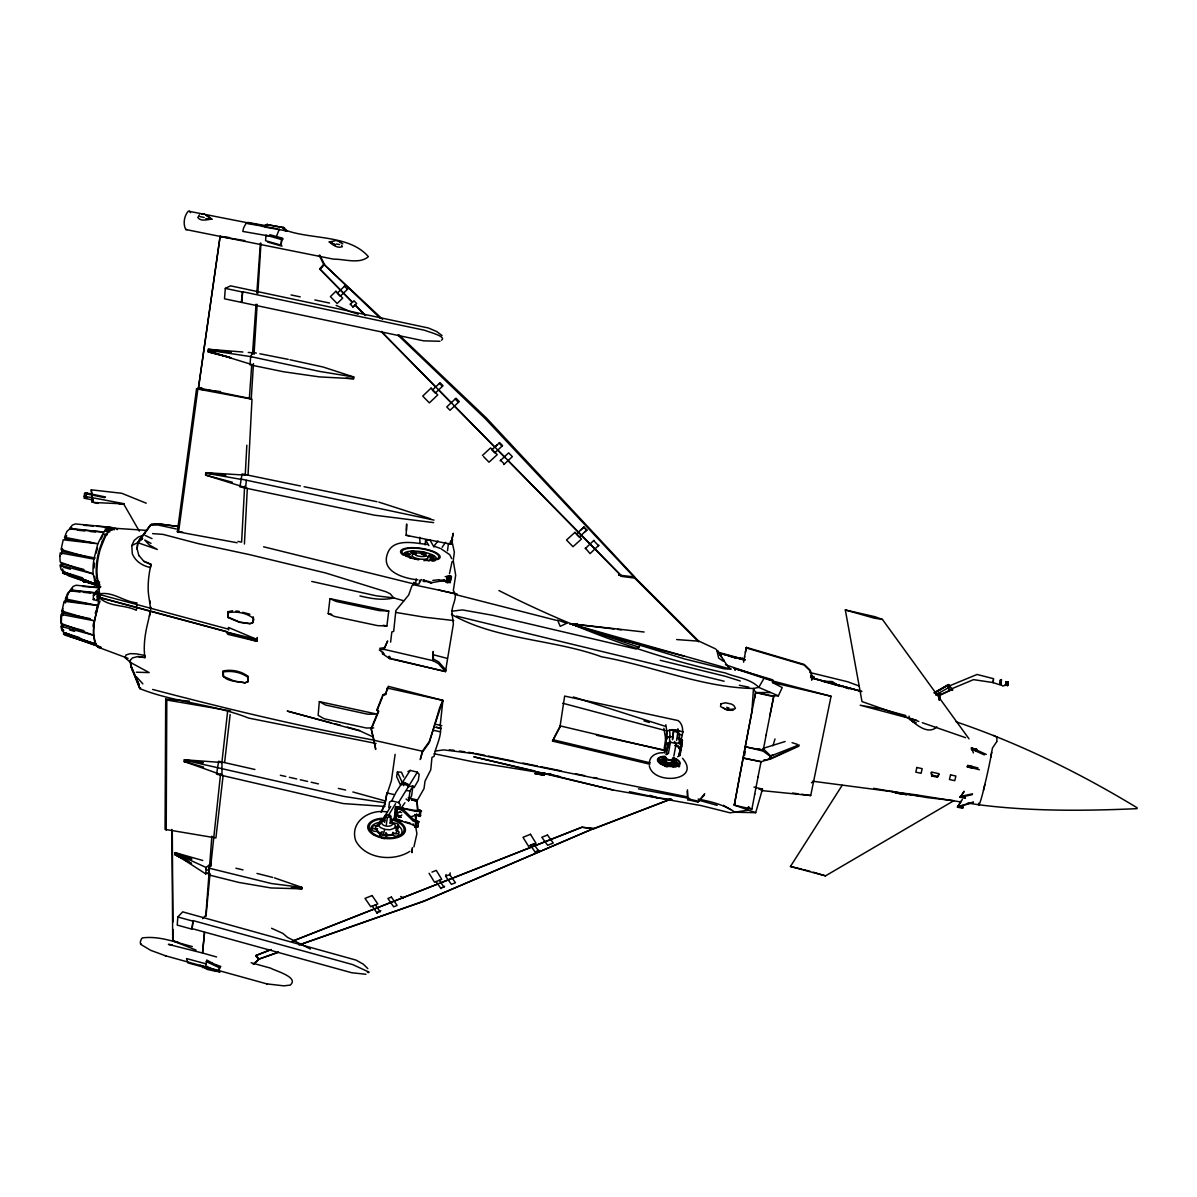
<?xml version="1.0" encoding="UTF-8"?>
<svg xmlns="http://www.w3.org/2000/svg" width="1197" height="1197" viewBox="0 0 1197 1197"><rect width="100%" height="100%" fill="white"/><g stroke="black" fill="none" stroke-linecap="round" stroke-linejoin="round"><path stroke-width="1.5" d="M150.627 608.989L148.892 596.899A38.648 12.748 -78 0 1 150.987 564.52M150.687 608.974L150.702 606.849M166.203 830.179L166.802 700.021L165.695 699.078L165.066 829.386L215.909 837.93L223.136 775.342M281.968 239.325L281.011 245.355L281.579 238.622M149.46 616.231L150.358 611.622L147.036 626.046A38.199 12.419 -77.4 0 0 145.002 657.587L137.924 656.54L132.508 657.886L130.174 660.385L130.862 666.385L139.84 688.649C174.657 702.594 213.65 704.135 248.692 718.095L376.067 743.472M406.471 530.406L406.651 523.987L406.127 535.283L450.955 544.231L453.244 533.264L451.239 542.57M217.315 970.348L216.522 971.44L207.186 969.435L199.914 965.186L214.862 969.794M649.298 765.706C653.023 785.666 702.205 781.177 682.514 758.27M939.66 692.883L939.63 699.257L939.66 692.883L936.039 694.664M99.59 594.759L98.468 582.385M735.018 669.632L735.063 668.629L772.723 679.806L772.619 680.913M146.229 503.204L121.795 493.299L91.256 489.827L92.767 502.082L97.915 503.473M92.767 502.082L91.256 489.827M244.412 544.037L247.33 488.316M248.018 475.314L251.998 399.17L196.547 388.816L177.336 531.722L237.096 542.75M93.246 599.577L93.561 593.832L94.653 592.844L98.708 593.892L98.393 599.637L97.301 600.625L93.246 599.577L94.339 598.59M97.301 600.625L97.615 594.879L98.708 593.892M244.622 486.221L241.614 542.136L237.964 541.388M245.235 475.044L246.836 445.224M1137.15 807.84L1137.15 807.795C1080.008 773.067 1019.455 743.337 956.089 721.806M99.665 596.031L99.815 593.428L96.314 592.096L94.533 594.819M388.037 688.978L388.187 686.3L442.905 700.395L429.289 741.512L422.376 751.222L420.267 759.541L422.406 752.24L429.334 742.514L439.718 707.487L442.905 700.395L387.364 688.051L385.688 694.41L382.935 695.861L382.86 694.814L385.629 693.392M253.465 363.589L251.28 398.751L198.463 387.933L220.113 236.378L229.181 237.5M254.048 354.327L257.16 304.352M257.849 293.25L260.961 243.275M1007.679 685.387L1007.799 684.729M1008.009 681.736L1007.994 682.963L1008.083 682.11M1006.168 681.946L1005.764 685.193L1005.854 684.34M99.471 596.33L96.927 610.56M249.335 398.616L251.699 365.324M252.492 354.222L256.038 304.262M256.831 293.16L260.377 243.2M769.94 756.07L769.357 759.078L761.008 761.816L743.142 757.94L745.282 746.704L763.088 751.073L769.94 756.07L773.262 754.858M1001.485 679.552C999.166 683.397 1002.248 688.619 1005.615 684.475M209.026 872.314L205.749 873.9L174.971 854.015L191.52 863.516L174.927 854.748L175.076 852.623L202.742 860.478M412.367 847.611L412.007 852.683L412.277 848.957M252.702 364.801L208.233 351.095L230.916 357.828L208.173 351.873L208.368 349.27L242.826 352.008M184.218 761.89L184.383 759.766L221.969 762.504L221.984 774.983L184.248 761.516L203.595 767.068M246.298 480.311L245.684 487.643L205.585 475.074L205.764 472.68L245.609 475.149M367.838 968.612L363.23 964.124L356.018 960.099L182.677 911.86L177.829 916.992L177.231 925.086L191.984 929.171L193.061 920.598L352.621 964.573L369.035 972.099M442.037 335.519L436.681 331.539L428.361 327.978L230.557 285.844L225.305 288.387L224.512 298.801L423.633 340.846L439.942 341.28M172.278 944.807L168.403 944.373L202.532 953.021L204.537 932.478M205.809 915.825L208.906 875.112M209.191 871.416L211.869 836.254M191.984 929.171L193.061 920.598M241.33 302.377L242.632 291.724L424.83 330.312C427.928 331.838 447.229 336.447 441.484 340.217M241.809 302.138L242.632 291.724M993.585 682.754L999.884 684.819L1000.512 679.612L1000.333 680.943M1000.168 684.25L1000.632 680.3M205.749 873.9L206.258 867.541L211.375 862.932M210.792 866.029L211.091 862.409L209.041 868.154L208.487 874.842L238.757 882.413L270.986 887.95L301.898 888.832L302.033 887.441L274.457 877.865M300.417 485.952L242.078 473.937L239.924 486.895L374.496 515.189L433.643 522.61M256.323 353.07L252.776 352.367L250.667 356.616L249.993 364.831L283.644 371.773L319.449 376.905L353.609 378.701L353.788 376.995L323.16 367.03L289.973 359.758M394.022 794.569L386.96 792.938L384.865 804.758L382.172 810.324M94.084 568.006L94.488 563.129M137.835 542.45L137.101 548.854L138.897 555.692M319.33 701.607L325.434 705.003L367.703 714.22L376.92 714.1L319.33 701.607L318.148 715.372L324.252 718.784L366.372 728.015L373.718 727.911M395.13 754.334L391.419 780.653L387.155 793.701M425.159 544.844L425.608 539.877L429.858 539.907L433.987 547.044M417.633 810.788L416.975 799.895L408.147 797.845M993.046 682.544L973.505 679.642L948.892 689.951M204.463 932.672L202.532 953.021L216.582 956.972M206.019 916.034L210.044 873.511M210.732 866.119L220.592 773.771M446.182 580.949C454.471 582.206 444.072 583.717 446.661 581.383M1007.979 682.006L1007.904 683.846M1005.989 681.587L1005.51 685.507M1007.036 682.589C1006.617 683.053 1006.557 688.44 1006.797 682.754M1007.605 684.908L1007.5 685.941L1007.784 683.816M381.529 837.272A3.202 1.721 5.8 0 1 380.481 834.818L376.666 831.287L376.875 829.341L377.07 831.152L381.274 834.429M1000.946 683.876L1000.827 684.908L1001.171 682.38M1001.261 681.138L1001.38 679.926L1001.276 681.018M380.9 834.578L381.484 832.484M450.237 576.116L451.03 576.849L450.207 582.744L448.142 581.877M137.086 549.064L137.79 542.69L157.286 549.468L149.371 544.994L144.732 540.056L151.017 543.348M392.586 834.608L386.182 835.566L386.392 833.621L386.392 836.194A3.202 1.721 5.8 0 1 382.292 837.511M993.136 681.662L993.091 682.784L993.345 680.719M993.375 679.791L993.57 678.684L977.051 674.465L947.8 686.569L948.473 687.512M221.849 762.698L227.669 711.018M386.317 835.835L392.885 835.042L392.915 832.843M396.012 828.997L395.579 827.052M224.617 762.444L230.138 714.594M328.217 613.597L329.953 598.65L388.771 611.039L386.87 626.016L377.564 625.627L334.502 616.455L328.217 613.597L331.764 614.36M993.465 679.687L993.166 681.617M450.431 575.802L451.523 577.268L449.728 577.104L451.449 576.759L450.431 575.802L448.95 576.101M390.611 642.131L391.838 631.911L393.678 631.388L395.848 610.605L408.686 595.014L411.858 585.991L415.03 582.774M447.469 582.61L448.172 576.789C454.232 576.191 443.354 575.533 448.172 576.789M673.836 756.175L676.006 744.429M449.07 582.445L449.728 577.104M450.611 580.291L451.03 576.849M382.89 652.141L382.486 653.757L389.668 658.619L445.464 671.547L453.364 624.041L452.271 615.049M390.207 823.491L390.431 815.396L387.02 814.588L385.06 815.965L387.259 817.641L391.09 816.369M446.945 576.61L446.286 582.011L449.623 581.832L448.052 581.308M424.785 580.934L430.576 582.864L444.7 580.44L443.114 580.71L447.663 582.221L448.306 577.014L449.788 576.759M449.369 580.216L449.937 576.101M1006.782 684.684L1006.916 683.622M386.362 824.763L387.259 817.641M447.513 550.77L448.426 543.528M418.726 821.726L415.494 821.651L418.486 821.726L418.112 826.962L414.91 827.292L415.314 826.484M384.671 822.174L385.554 815.067M419.967 580.036L419.04 584.046L415.598 584.046L416.272 578.824M61.541 553.897L62.379 548.944M61.735 554.106L62.618 548.944M62.603 615.572L63.471 610.5M449.399 575.533L448.8 576.535M178.503 532.5L197.804 389.504M649.806 764.21L552.505 741.093L559.927 727.267L564.655 696.07L678.16 720.579C683.801 724.873 683.248 732.744 681.377 738.803M388.771 807.631L389.534 801.96L391.718 800.853L396.147 792.04L410.212 770.389L417.364 772.17L419.174 774.384L418.322 780.339L414.102 787.596M399.708 808.918L400.307 804.668L398.556 802.574L391.718 800.853M397.359 819.227L394.157 819.556L395.474 807.496L398.99 807.586L396.955 808.095L395.788 807.9L398.676 807.167M395.309 819.75L397.524 806.973M198.463 387.933L220.113 236.378M395.324 809.8L395.803 806.464L397.868 808.05L396.147 807.885L395.803 806.464M396.057 819.167L394.486 819.586L395.908 809.561M397.224 808.229L395.549 819.93L394.845 818.972M418.486 821.726L417.364 821.172M406.052 799.042L408.641 800.823L410.032 790.978L412.98 786.04L408.147 786.668M412.98 786.04L411.588 795.855L408.641 800.823M447.663 582.221L449.264 581.488M420.551 815.741L419.115 816.145L419.863 810.938L418.83 809.696L421.583 811.102L419.863 810.938M414.91 827.292L415.793 822.04M416.077 827.501L416.975 822.309L418.411 821.935L414.207 820.169L403.763 810.055L396.85 808.155L402.327 810.429L412.681 820.573L416.975 822.309M420.94 811.282L420.102 816.459M452.062 561.647L449.503 573.558M416.855 822.219L415.299 822.055L417.334 821.531M442.905 700.395L440.227 725.173C442.456 736.29 435.154 747.018 434.122 756.369L431.967 757.402L430.77 769.791L425.04 781.087L424.007 788.628L416.87 801.107L411.573 799.88M252.806 622.59L253.809 619.657L253.136 616.844L252.806 622.59L249.829 623.757L239.46 622.29L228.223 617.607L227.894 611.742L232.607 610.739M248.108 681.482L247.839 676.23C241.121 671.023 231.216 669.198 222.896 671.023C220.607 682.11 238.293 681.033 244.906 682.918L248.108 681.482L245.101 682.739L234.612 681.243L223.211 676.26M212.468 963.196L206.752 960.024L205.824 965.755L211.525 968.927M403.688 777.048L401.414 772.17L397.374 772.02L396.611 776.569L400.367 784.708M401.369 784.813L401.893 781.746L397.374 772.02M552.505 741.093L560.166 725.891L664.948 750.654M559.927 727.267L560.166 725.891M227.894 611.742L228.223 617.607M754.694 697.851L755.621 692.569L753.467 688.47C701.831 687.587 652.275 665.786 601.642 656.824C553.388 639.093 496.351 640.156 451.404 614.33L452.346 614.66C450.042 606.58 459.079 597.647 453.319 590.57L455.683 575.233L453.244 560.615L454.351 552.221L451.838 540.49M991.61 752.554L992.433 748.08L996.742 741.646M247.839 681.811L247.839 676.23M668.3 742.948L666.19 754.694L668.45 753.212L670.589 741.407M744.489 657.183L746.359 647.382L804.264 664.47L810.01 670.051L811.491 673.567L811.85 679.597M704.464 794.898L697.956 802.02L687.751 799.746L687.497 789.84M753.96 787.102L762.474 789.077L755.696 812.673L734.315 805.072L740.165 773.262M976.273 750.579L976.602 749.187L971.949 748.364L971.725 749.606L976.273 750.579L976.602 749.187M649.477 763.581C648.864 756.1 656.704 752.344 663.108 752.763M743.591 662.195L744.699 656.659M967.4 767.008L967.73 765.616L972.278 766.604L971.949 767.995L967.4 767.008L967.73 765.616M962.597 808.289C964.378 805.985 957.42 804.459 958.109 807.302L962.597 808.289L962.912 806.928M964.947 798.234L965.261 796.858L960.652 796.005L960.428 797.247L964.947 798.234L965.261 796.858M971.949 767.995L972.278 766.604M665.233 765.392A1.945 0.853 10.6 0 1 665.652 764.823L662.869 763.013L663.333 761.726L666.101 763.521L665.876 764.763L663.108 762.968L663.333 761.726M666.056 760.559A1.945 0.838 10.5 0 1 665.068 760.349L664.874 758.928L664.649 760.155A1.945 0.838 10.5 0 1 664.739 758.823M697.956 802.02L704.689 793.656M745.357 652.335L746.359 647.382M665.652 764.823L666.101 763.521M669.123 764.27L668.899 765.511L672.699 765.347L672.923 764.105L669.123 764.27L673.118 764.285L672.894 765.526L669.003 765.706A1.945 0.853 10.6 0 1 667.582 766.499A1.945 0.853 10.6 0 1 665.352 765.631M669.048 765.796L668.973 763.851A1.945 0.853 10.6 0 0 666.295 763.252L665.921 763.342A1.945 0.853 10.6 0 0 666.864 764.853A1.945 0.853 10.6 0 0 669.332 764.314M672.534 739.791L673.746 730.125L677.652 730.11L678.609 730.828L677.921 733.148L678.609 730.828M673.522 732.235L673.746 730.125M672.505 739.177L673.492 731.502M676.574 740.374L677.876 732.549M674.749 764.464L674.539 761.262L673.821 762.489A1.945 0.838 10.6 0 1 672.071 761.876M674.539 761.262L674.315 762.504A1.945 0.838 10.6 0 0 675.542 761.92A1.945 0.838 10.6 0 0 674.405 760.948M725.442 664.724L773.082 680.913L772.544 682.529L782.225 687.557L778.379 695.831L758.763 687.377L753.467 688.47L751.881 711.676L745.237 746.808L763.267 750.235M680.524 747.227L681.138 743.906M680.644 748.948L682.305 740.06L679.941 740.3L682.41 740.434L680.046 740.674M680.405 751.103L682.41 740.434L679.941 740.3M748.23 730.858L734.285 805.222L751.896 809.097L748.604 807.616M748.529 806.613L747.856 810.234L730.095 812.823L701.292 805.626L612.939 789.975L473.773 756.833L534.894 771.003M751.896 809.097L754.783 793.97M990.697 757.402L991.655 752.509L990.757 757.372A34.159 1.84 -77.9 0 1 986.283 778.439L983.44 790.319M386.96 792.938L384.955 803.546L381.11 812.374M763.132 750.684L766.155 735.018M675.916 730.858L669.677 729.916L666.849 731.562L665.442 738.938L665.741 744.504M666.011 738.534L664.29 747.556L664.53 753.018L666.265 743.95L666.011 738.534L669.467 736.514L672.654 736.993M748.065 731.591L755.636 692.569L770.269 692.539M740.21 773.217L743.098 758.12L761.083 761.561L757.955 777.152M754.634 794.419L758.09 776.703M677.652 756.773L679.971 755.427L681.736 746.374L681.407 740.943M766.005 735.452L773.846 695.771L769.761 716.135M763.791 760.005L770.135 759.242L770.748 756.025L762.938 748.439L785.142 741.512M761.127 790.529L810.713 795.541L831.062 696.265L773.067 681.093L733.926 668.36M973.415 752.913L971.455 747.751L986.268 754.394M744.579 755.307L745.282 751.791M680.21 746.659L681.033 747.137L680.3 747.96M680.943 747.901L681.033 747.137M734.315 805.072L735.078 801.466M676.649 639.557L698.779 641.173L634.874 577.463M276.118 237.26L279.32 229.106M93.321 500.077L84.284 498.161L84.523 493.448L85.466 492.775L105.441 496.964L104.513 497.653L84.523 493.448M931.835 775.985L931.386 772.035L939.061 773.696L937.401 777.197L931.835 775.985L931.191 772.873M747.841 810.249L748.664 806.778M958.109 807.302L958.423 805.955M960.428 797.247L960.652 796.005M971.725 749.606L971.949 748.364M984.862 784.529L983.485 790.289A34.144 1.825 -77.9 0 1 979.849 802.963A34.937 1.87 -77.9 0 1 978.592 803.217M383.474 834.354L384.656 829.401L380.242 827.441L378.402 824.643L379.853 822.07L383.998 820.693M445.464 671.547L445.838 669.961L438.73 661.956L433.404 659.023L433.209 651.437L433 660.669L438.341 663.587L445.464 671.547L393.693 659.158M388.681 657.811L389.07 656.225L390.042 657.048L389.668 658.619M996.802 741.616L996.921 737.247M585.393 548.091L590.061 553.627L598.859 545.219M972.308 794.613L960.203 797.322L964.079 791.307M618.714 575.099L634.739 576.969L486.476 418.082L398.781 334.696M96.104 553.164L97.481 548.271M585.213 548.66L594.011 540.251M772.978 745.791L774.998 738.953M449.653 874.603L455.444 882.743L451.389 884.344L445.598 876.219L449.653 874.603L450.207 872.867M445.598 876.219L446.137 874.483M96.508 609.064L97.406 606.28M385.688 694.41L387.364 688.051M948.219 685.043L934.244 693.003M441.484 882.593L582.026 827.262L594.325 828.623L671.008 799.042L594.46 828.279M65.296 602.974L67.496 597.408M973.296 802.469L957.45 807.107L962.388 799.342M773.067 681.093L772.544 682.529L831.062 696.265M64.593 602.45L66.433 597.408M219.455 966.578L219.021 971.62L219.829 966.712M299.041 945.046L423.723 901.356L593.966 828.384M374.377 741.362L371.25 729.422L378.521 711.916L377.025 709.582L382.86 694.814M377.085 710.599L382.277 697.492M100.084 601.118L98.289 605.622L65.386 598.919L67.675 593.069L70.399 590.54L97.017 593.128M102.314 541.358L99.396 549.423A29.327 10.399 -78 0 0 97.66 581.218L99.905 585.049M377.025 709.582L378.447 710.898L371.175 728.404L375.693 749.427L374.945 744.04M416.661 814.02L415.449 816.848L415.658 822.204M416.556 815.232L415.479 821.636M130.383 662.405L124.982 657.512L126.119 654.879L130.383 653.622L136.608 653.891L144.762 655.447L145.002 657.602L137.924 656.54M64.937 539.368L66.284 536.316M66.688 535.792L65.281 538.964L93.755 542.944M143.984 561.258L151.076 564.311L150.478 567.498C142.608 565.972 135.336 561.378 132.298 553.687L131.805 545.608L134.154 540.446L138.179 537.124L143.82 535.059M535.268 852.129L538.74 850.483L535.268 852.129L530.271 845.217L533.578 843.9L538.575 850.828M909.047 716.12L909.271 719.367L916.094 722.988L911.934 721.192M680.255 751.118L678.849 755.711L678.759 754.095M382.486 653.757L384.102 653.757L379.344 649.941L384.072 649.358L387.663 640.949L384.476 647.727L379.748 648.325M179.011 526.695L159.5 523.957L151.121 524.436L137.61 542.854L142.608 538.545M137.82 542.675L144.822 532.919M395.923 832.977L397.763 829.551L396.147 827.112M67.167 596.046L68.633 593.338M423.558 581.503L425.07 581.158L423.214 581.158L423.962 580.874M100.757 539.428L102.718 535.882M937.401 777.197L938.867 774.534M435.992 881.456L440.9 888.488L444.611 886.289M440.9 888.488L441.424 887.546M451.987 611.158L462.476 609.931L492.625 615.288L636.026 648.969L638.869 647.203L640.47 644.405M764.03 678.265L758.763 687.377C750.145 678.415 736.469 677.637 725.487 672.998C646.575 655.702 570.909 626.944 498.895 590.54M372.192 906.009L377.025 913.072L380.811 910.722M388.112 815.92L395.564 803.696M377.025 913.072L377.698 911.949M384.117 821.696L383.249 818.703L390.746 806.464M398.556 802.574L417.364 772.17M93.456 595.732L94.967 593.293L228.358 629.143M419.773 582.176L421.434 579.498M957.45 807.107L961.4 800.898M873.69 788.344L927.091 797.591L953.874 800.673L825.526 875.86L790.439 866.493L842.164 785.307M401.788 783.422L402.761 781.925L409.165 784.813L408.521 785.86L401.788 783.422L403.733 785.651M735.018 670.26L735.766 669.123M413.923 846.922L416.915 833.696L415.928 828.085M383.249 818.703L384.895 816.309M813.526 781.432L811.461 782.778M390.207 823.147L391.868 820.753L391 817.76M199.36 214.891L197.804 217.54C200.857 221.879 207.455 219.44 211.734 219.156L205.704 214.847L211.734 219.156L205.824 218.632M442.127 547.328L445.628 542.316M960.203 797.322L963.854 792.115M583.956 527.084L576.356 534.101L579.243 537.034L586.844 530.032L583.956 527.084L580.44 530.166M144.732 532.979L151.121 524.436L159.396 524.002L178.996 526.545M400.606 808.813L404.93 802.753M500.57 460.202L504.251 463.972M451.838 540.999L452.661 539.877L450.326 541.268M144.343 533.293L150.388 525.034L158.169 525.034L176.273 528.969M451.568 542.645L452.376 541.523L448.89 543.633L450.955 544.231M368.631 972.637L367.419 972.248M434.167 545.877L437.997 540.924M138.927 540.835L141.037 537.917M85.346 580.844L83.865 582.026L82.443 579.842M138.687 540.775L141.441 537.588M352.517 302.272L319.943 269.13L323.983 264.417L382.591 319.3M319.808 255.096L324.222 264.028L319.644 268.891L352.352 302.183M69.366 591.991L72.478 588.43M501.992 446.167L502.516 445.568L499.598 442.591L491.847 449.907L494.75 452.885L501.992 446.167L499.074 443.174M413.683 582.341L415.598 584.046M319.943 269.13L324.582 264.133M667.926 745.013L670.425 742.335L674.285 743.068L674.554 741.527L675.976 744.594M202.637 918.668L206.228 914.837M72.598 589.253L70.997 590.944L79.975 591.946M99.59 597.333L97.481 599.577L97.69 595.657L99.815 593.428M70.234 529.418L71.85 527.787M344.975 285.784L337.24 293.22L340.217 296.257L347.953 288.836M458.421 402.357L459.259 401.549L455.997 398.212L446.765 406.95L450.027 410.287L458.421 402.357L455.159 399.02M140.573 687.961L139.84 688.649L131.131 666.31L130.174 660.385M439.419 383.369L432.326 390.117L435.274 393.125L443.04 385.748L440.107 382.741L439.419 383.369L442.366 386.377M253.24 964.393L259.106 958.992L255.814 955.67L271.435 949.52M253.764 964.064L259.106 958.992M132.687 671.203L131.116 666.28M500.137 460.785L508.665 452.87L512.361 456.656L503.832 464.556M482.436 455.444L490.59 447.932L497.189 454.68L489.019 462.192L483.528 456.566M935.081 692.973L948.443 684.609L952.468 689.367L952.632 690.28L950.014 690.235L940.842 694.499M494.989 446.84L497.294 444.715M350.302 304.143L354.043 300.776L356.646 303.619L352.891 306.986L350.302 304.143L351.275 303.454M584.495 532.081L586.844 530.032M936.832 726.878C929.426 734.24 918.757 726.908 912.668 721.477L914.254 722.39M400.337 816.294L398.002 815.501L400.337 816.294L401.863 815.007M99.575 588.281L95.61 591.572L98.349 592.156M141.426 943.999C139.121 944.642 140.827 938.867 142.293 937.924C159.396 935.62 176.019 942.503 192.298 946.558M400.037 811.835L397.763 813.047L397.494 815.067L398.436 816.938L400.98 817.342L398.436 816.938M84.284 498.161L86.977 497.862L86.034 498.536L85.69 496.516L87.216 493.134M380.556 823.446L377.16 826.454M352.891 306.986L353.878 306.297M106.742 530.585L108.747 529.343L105.097 528.984M269.774 950.014L255.874 955.445L258.657 959.216L278.542 952.079M409.913 851.306C393.454 861.99 365.534 859.132 355.748 840.818C349.225 821.411 370.292 808.484 387.454 812.06M665.128 759.033L662.854 760.245L664.874 758.928M934.139 692.599L948.443 684.609L948.862 687.437L935.71 694.948M666.265 743.95L669.736 741.931L669.467 736.514M139.57 540.071L142.428 538.455M139.555 540.296L142.413 538.68M138.987 540.52L142.219 538.695M267.47 224.228L262.981 226.607L266.766 224.557L283.614 227.625L266.766 224.557M69.306 634.35L68.02 635.053L69.351 636.265L101.072 647.308L97.511 646.604L96.074 644.959L93.605 635.278L60.852 626.285L61.9 630.43L64.04 632.704L96.074 644.899L64.578 634.964L63.411 633.826L99.336 646.649M394.561 818.748L394.157 819.556M679.462 753.212L679.208 752.3M938.702 695.861L952.468 689.367M407.923 771.571L410.212 770.389M131.805 545.608L137.61 542.63M678.654 731.562L676.26 732.025L673.776 730.858M673.268 759.571L671.068 760.693L667.178 759.945L665.517 758.075M68.528 574.006L67.227 574.635L68.573 575.847L100.653 586.859M203.49 966.922L202.832 967.7M769.357 759.078L789.736 749.666M793.132 748.095L798.219 745.746L794.898 746.958M666.355 754.17L668.45 753.212M770.135 759.242L798.803 746.21L799.072 744.893L770.748 756.025M253.405 622.245L250.353 623.577L239.744 622.141L228.193 617.143M592.246 829.102L424.591 900.802L301.42 944.059M733.327 709.058L727.342 709.582M201.335 213.979L204.567 214.098M431.952 872.119L436.292 870.384L441.738 879.346L434.511 882.219L429.065 873.271M292.352 941.201L581.757 827.232L593.832 828.713M292.248 941.321L438.012 883.955M79.84 637.687L64.533 632.794L65.626 634.141L66.613 633.752L65.341 633.123L65.626 634.141L96.254 644.929L65.341 633.123M171.949 829.431L172.697 940.782L178.248 942.219M258.657 959.216L277.973 952.438M394.561 833.426L390.461 834.818L385.225 834.474M379.898 823.775L377.175 824.673L375.274 828.07L377.668 831.78L382.023 833.711M66.613 574.036L69.576 573.782M377.594 828.758L376.92 828.967A3.187 1.706 5.6 0 1 372.237 827.307A3.187 1.706 5.6 0 1 376.322 825.78L377.713 826.349M377.07 831.152L377.339 831.077A3.187 1.706 5.6 0 0 377.863 830.763M435.259 751.073L443.623 749.891L472.89 753.467L687.138 796.828M410.317 816.938L415.479 815.352L420.356 815.815M957.615 806.658L973.46 802.02M82.623 577.867L63.695 571.942L64.788 573.423L65.805 573.139L63.456 570.969M394.142 818.164L394.486 819.586M663.108 762.968L663.318 762.908A1.945 0.838 10.5 0 0 663.392 761.876M680.255 740.943L681.377 740.644L678.16 738.519M395.309 819.137L412.127 824.494L413.638 824.105M412.681 820.573L414.207 820.169M400.771 821.411L402.207 821.037L398.107 819.332M401.638 812.479L399.08 812.09M402.327 810.429L403.763 810.055M960.428 796.514L972.533 793.806M341.624 245.25L342.387 246.672C337.554 248.662 332.766 244.996 329.355 241.959L335.13 240.792M425.803 581.218L422.915 580.006M227.939 612.744C236.153 611.098 245.804 612.759 252.567 617.712M430.576 582.864L432.057 582.61L427.718 581.158M264.776 227.071L287.16 230.976L283.599 227.31M336.686 240.762L340.965 241.899M432.79 580.425L438.805 579.722M416.78 822.668L418.815 822.144L418.426 821.351M721.163 655.492L716.973 650.764L718.649 658.051L722.868 660.983L724.17 660.774L723.512 659.427M662.869 763.013L662.51 763.043A1.945 0.838 10.5 0 1 660.041 762.175A1.945 0.838 10.5 0 1 661.163 761.232M728.719 709.417L726.355 709.133M921.077 796.005L895.954 793.057L892.139 791.247M339.529 244.532L336.237 243.993M119.206 503.997L124.129 503.713L83.94 496.142M424.785 581.682L426.551 580.979M416.062 811.416L421.045 811.162L420.312 810.279L415.299 810.489L396.222 807.047L416.062 811.416L415.299 810.489M1136.926 808.663C1084.273 810.997 1031.23 811.446 978.862 804.773M758.958 789.242L762.474 789.077M329.355 241.959L335.22 244.787L329.355 241.959L332.377 241.809M671.951 729.586L675.976 730.379M439.389 580.171L444.551 579.976M440.197 580.934L445.374 580.769M204.178 217.45L199.929 216.597M365.923 974.268L351.694 972.742L192.418 928.707M778.379 695.831L769.866 695.816L755.621 692.569M395.833 830.404L396.82 830.523A3.202 1.706 6 0 1 398.421 833.366A3.202 1.706 6 0 1 393.14 832.723L392.84 832.289M395.623 826.678L396.282 826.693A3.172 1.691 6 0 0 398.287 824.374A3.172 1.691 6 0 0 393.334 823.596M136.353 672.205L149.161 672.594L130.353 662.375M612.939 789.975L547.478 773.92L551.084 773.995M728.749 667.642L731.217 669.123L724.32 668.854L684.654 658.963L569.952 623.682L577.313 623.876M103.78 534.52L107.341 534.625M264.387 226.098L188.303 211.151C184.173 215.804 182.782 224.004 185.804 229.525L187.061 229.555M103.481 534.341L107.132 534.49M388.771 611.039L379.434 610.635L336.267 601.478L329.953 598.65M93.561 502.486L123.62 503.877L139.301 531.169M106.952 528.7L112.413 528.969L107.102 528.58M346.232 378.222L353.609 378.701M114.373 528.251L147.44 530.436M449.249 749.921L453.962 750.235M384.656 829.401L389.968 829.76L394.112 828.369L395.534 825.78L393.678 822.982L390.746 821.681M384.955 806.434L343.315 803.576L216.552 774.19L218.647 761.262L254.931 769.491M83.955 525.318L93.261 526.022M96.987 526.291L111.905 527.443L113.565 528.505M152.618 533.623L163.016 534.386L198.882 543.782L249.769 554.69L325.524 572.944L386.092 591.782L390.132 593.772L393.768 597.916L403.898 600.804M248.258 352.442L253.704 352.876M82.713 586.425L99.276 587.787M177.336 531.722L182.842 532.201M165.695 699.078L189.425 701.113M235.884 611.039L239.161 611.338M99.501 587.577L76.054 585.243L73.152 586.455L70.384 589.897L96.957 592.874M106.952 528.61L110.648 528.969M77.491 530.181L84.763 530.944M90.224 531.513L95.67 532.081M416.361 814.588L419.638 814.933M755.696 812.673L735.063 812.239C724.05 804.728 711.018 801.556 698.105 799.087M106.518 529.523L112.069 530.136M728.09 668.48L569.952 623.682L644.121 632.016M83.566 592.335L90.748 593.128M629.383 791.666L658.485 797.98L670.904 799.372M291.32 887.65L301.898 888.832M453.753 620.555L424.396 617.188L395.758 612.415M406.681 790.589L410.032 790.978M196.547 388.816L220.547 391.569M569.952 623.682L613.971 628.964M617.652 629.398L621.318 629.831M812.643 781.222L914.508 794.613L960.443 801.9M726.699 707.322L728.973 708.025M104.573 531.169L109.87 531.827M266.677 983.859L283.809 985.849L290.228 985.101C299.654 977.186 274.397 970.632 270.702 968.164L251.101 962.762M198.343 387.589L201.949 388.037M302.033 887.441L271.405 883.536L209.041 868.154M205.764 472.68L225.814 475.314L205.734 473.114L241.001 479.369M208.368 349.27L231.335 352.367L208.308 350.182L251.535 356.736M792.549 793.042L797.995 793.791M801.631 794.284L810.713 795.541M406.127 535.283L409.344 535.732M459.394 751.028L464.825 751.806M468.446 752.329L473.862 753.122M66.104 600.595L90.733 604.201M445.209 576.55L448.306 577.014M674.539 742.649L679.342 743.367L681.736 746.374M447.962 581.802L449.099 581.966M969.016 738.848L882.413 619.418L874.274 618.161L845.321 609.961L862.005 701.577L918.802 721.477M184.383 759.766L203.281 762.713L184.353 760.14L344.078 796.424L385.344 802.918M733.716 657.437L742.768 658.859M967.789 803.052L978.817 804.803M733.896 657.542L742.993 659.008M353.788 376.995L319.958 371.489L250.667 356.616M219.814 236.497L244.861 240.627M674.973 763.222L674.046 761.247M427.673 544.53C415.359 543.154 393.2 537.692 387.633 553.209C380.227 571.882 404.616 578.615 418.037 579.887M166.802 700.021L230.572 710.913M416.631 826.349L417.798 826.543L416.302 826.962L412.127 824.494M277.569 228.807L246.058 223.3L243.575 227.939L242.811 231.425L270.851 236.333M728.943 656.24L743.262 658.784M266.138 225.754L247.764 222.403L248.871 223.525M896.807 792.788L906.683 794.658L895.954 793.057M638.45 788.853L689.681 798.504M698.824 800.224L717.138 805.327M259.869 353.773L288.223 359.369M845.321 609.961L874.887 616.694L882.413 619.418M62.079 551.518L95.236 558.071M286.292 230.452C311.729 239.624 349.329 234.582 368.392 256.667C359.384 264.507 344.182 258.896 333.559 259.165L185.804 229.525M359.938 595.941C370.965 598.59 382.531 600.67 393.768 597.916L376.307 595.822L311.744 581.443M475.688 753.497L484.77 755.337M488.391 756.07L513.827 761.247M522.909 763.088L537.438 766.05M541.074 766.783L561.049 770.838M575.577 773.801L584.66 775.641M593.742 777.496L597.378 778.23M739.342 685.253L748.873 687.198M304.068 486.7L376.995 501.723M456.506 616.096L724.14 681.213M62.947 613.029L90.254 618.64M240.567 478.98L434.002 520.097M433.09 730.23L440.391 731.771M291.08 294.941L300.223 296.871M314.871 299.953L329.504 303.036M225.305 288.387L242.153 291.948M413.489 584.735L456.835 593.921M383.324 625.268L386.87 626.016M755.666 692.36L773.711 696.19M94.339 583.912L83.461 581.592L85.211 582.236M83.82 581.233L91.077 582.804M932.029 775.147L937.595 776.344M547.508 773.92L560.241 776.673M958.333 806.075L962.822 807.047M596.36 735.227L665.412 750.28M434.541 724.065L441.813 725.666M687.916 798.863L698.12 801.137M809.92 672.534L847.581 681.751L859.326 686.061M374.302 740.345L422.376 751.222M280.337 775.252L285.784 776.479M289.405 777.302L296.661 778.948M300.297 779.771L307.554 781.417M311.175 782.24L318.432 783.885M338.392 788.419L345.649 790.05M384.072 649.358L433 660.669M391.883 658.724L390.327 658.365M542.091 772.663L545.682 773.501L473.01 761.801L434.062 753.736M235.914 868.229L243.006 869.89M282.687 238.248L269.789 234.702M279.829 238.308L283.135 239.086M282.043 239.714L266.033 235.136L265.569 240.702L281.564 245.295M282.013 246.133L267.574 242.048M552.745 739.701L650.076 762.803M790.439 866.493L801.9 869.217M226.487 632.091L256.801 639.393L256.996 641.308L227.804 634.335L226.487 632.091L256.996 641.308L257.31 637.537L256.801 639.393L228.343 627.408L228.762 629.966M439.06 590.046L457.209 594.445M152.632 689.442C225.799 708.624 299.265 726.355 373.614 740.075M263.594 546.79L413.803 583.912M660.19 660.295L725.262 676.275L740.255 680.988M411.588 799.791L416.87 801.107M208.173 351.873L229.629 357.275M256.981 873.436L272.707 877.416M455.578 594.595L556.321 620.33M977.994 767.965L967.745 765.347L967.46 766.678L979.415 769.746M834.952 684.804L842.045 686.629M993.555 735.422L996.981 737.217M93.561 593.832L97.615 594.879M810.593 675.841L814.184 676.769L814.125 678.115L810.549 677.188M432.671 654.594L446.975 658.305M83.91 569.488L61.496 563.607L61.855 566.705L61.331 563.009M603.198 634.814L684.579 656.3M449.279 575.922L450.416 576.221M562.799 703.252L665.786 730.649M678.43 734.015L682.051 734.973M331.479 722.868L287.235 711.078L360.207 731.023L373.314 737.023M335.01 723.811L340.322 725.217M205.585 475.074L232.293 482.211M744.863 660.056L719.636 653.293L744.848 660.071M860.179 690.998L811.521 677.951L861.93 691.522L811.491 677.741M423.588 579.872L424.711 580.171M905.785 715.522L880.962 708.878L860.179 705.228L916.483 720.19M242.737 612.31L249.874 614.226M803.546 869.606L810.115 871.356M813.391 872.239L825.526 875.86M405.469 821.92L410.376 823.222M97.062 596.705L226.936 631.642M98.423 597.318L226.308 631.717M62.364 624.849L83.94 630.669M206.168 963.899L186.552 958.573L187.884 962.897L216.328 970.632L215.475 970.243M140.588 944.283L150.687 950.328L165.889 955.909M717.826 652.17L744.848 659.547M836.823 685.208L822.174 681.168L832.244 681.557L838.454 685.657M177.829 916.992L192.627 921.062M94.324 580.605L99.62 582.071M352.861 791.965L385.284 800.958M165.036 955.67L267.41 984.054M347.399 727.103L359.609 730.499M758.03 748.724L761.531 749.741M746.165 647.921L804.1 665.023L809.845 670.589L811.342 674.12L811.701 680.135M63.576 567.213L70.458 569.233M69.516 629.876L74.633 631.418M94.698 580.44L98.109 581.473M649.732 795.332L658.485 797.98M643.971 720.863L649.298 722.494M573.303 696.968L665.502 726.355M677.906 730.32L683.233 732.01M792.085 742.664L797.322 744.339M418.77 814.828L419.743 815.142M378.821 502.097L430.591 518.81M569.967 623.637L638.869 647.203M349.599 311.37L358.232 314.198M64.788 573.423L99.231 585.498L64.788 573.423L64.518 572.39M95.91 582.535L99.426 583.702M843.81 687.093L849.032 688.844M68.02 574.291L87.127 580.71M95.82 583.612L99.291 584.779M65.626 634.141L96.418 644.465M965.59 737.681L922.303 722.704M96.284 644.121L67.421 634.619L67.092 633.542M216.148 964.872L220.832 966.518M100.668 586.814L62.558 573.034L95.595 584.046L98.767 586.784M219.814 967.939L206.168 961.58M215.221 970.617L219.889 972.263M434.287 546.236L439.987 548.301M98.947 647.517L128.034 658.38M67.99 573.707L99.231 585.498M175.076 852.623L191.864 859.057L175.031 853.266L206.258 867.541M172.697 940.782L196.054 950.074M680.091 741.721L681.452 742.26M339.888 242.213L342.791 243.814M618.759 574.949L621.827 576.191L381.17 331.434L436.052 387.379M674.674 745.507L677.951 746.838L680.016 749.487L677.846 745.237M336.148 305.4L348.252 310.696M669.392 798.728L672.19 799.895M151.061 564.52L143.969 561.483L138.912 555.483M212.019 963.046L216.597 965.036M211.076 968.777L215.655 970.767M971.216 749.008L984.383 754.903M400.636 896.493L403.524 897.795M271.554 928.274L282.836 933.376L287.475 937.326L310.352 949.012M697.073 640.26L715.282 648.744M723.452 805.312L730.679 809.651M174.927 854.748L187.929 860.852M205.794 869.246L209.056 870.758M145.286 535.463L151.989 538.62M406.651 783.945L402.761 781.925L404.93 783.9M440.945 548.705L449.698 554.675L451.673 558.58M723.183 707.831L725.053 708.863M209.131 217.495L211.734 219.156M663.093 761.771L665.891 763.581M946.902 686.016L948.862 687.437M247.599 677.068C240.896 672.205 231.425 670.485 223.27 671.981L223.555 676.724M418.292 815.112L420.222 816.115L420.701 815.352M419.115 816.145L418.127 814.529M124.982 657.512L126.867 658.978M323.983 264.417L380.451 318.417M397.943 335.13L485.339 418.711L634.56 577.612M673.163 764.045A1.945 0.838 10.7 0 0 676.395 764.449A1.945 0.838 10.7 0 0 674.854 762.938A1.945 0.838 10.7 0 0 672.923 763.806L673.118 764.285M672.699 765.347L672.654 765.287A1.945 0.838 10.7 0 1 672.534 765.063M698.629 641.831L634.694 578.106L621.782 576.445L507.992 460.606M355.12 304.921L365.534 315.529L354.955 304.831M438.671 390.042L451.748 403.359M454.366 406.022L494.915 447.304M497.533 449.952L505.373 457.942M583.807 527.293L586.68 530.241M593.847 540.82L598.695 545.802M344.407 286.158L347.384 289.21M136.323 676.709L142.862 683.846M95.356 643.612L96.583 645.063M282.746 227.774L285.574 231.171M414.716 814.424L415.479 815.352M402.596 807.676L403.299 808.559M719.951 654.879L722.015 657.452M680.614 739.955L679.028 737.951L679.342 743.367M948.847 685.686L948.832 685.103M255.814 955.67L258.567 959.321M439.179 880.199L444.087 887.231M375.304 904.767L380.137 911.845M716.225 649.343L728.793 667.821M189.545 211.211L190.503 212.677M948.518 685.821L949.176 686.958M425.608 539.877L428.885 545.608M971.455 747.751L972.922 750.354M717.796 650.689L718.574 652.17M319.21 255.365L323.624 264.298M135.605 677.158L139.151 684.879L131.116 666.026M948.443 684.609L949.251 686.42M948.862 688.44L949.161 689.352M62.543 627.093L62.708 627.827L62.214 624.221M62.663 568.919L62.857 569.802M63.516 629.876L63.71 630.759M94.578 576.311L95.251 579.857M677.906 728.719L678.789 733.701M665.786 724.754L667.283 733.462M149.775 600.58L150.268 603.378M663.871 728.3L665.966 740.539M742.529 658.066L742.694 659.562M679.926 747.871L680.36 752.733M416.975 799.895L417.873 811.207M378.447 710.898L378.521 711.916M679.761 751.791L679.971 755.427M687.273 791.082L687.751 799.746M669.677 729.916L670.066 737.352M666.849 731.562L667.238 738.998M679.417 733.537L679.791 740.958M677.472 731.083L677.861 738.519M419.713 537.318L419.997 543.528M939.181 694.155L939.271 700.23M172.263 830.823L172.966 922.004M173.026 929.456L173.116 940.618M939.346 695.038L939.376 699.961M403.18 555.079A19.975 6.045 8.3 0 1 420.252 548.196A19.975 6.045 8.3 0 1 437.593 559.583M434.481 560.45A19.975 6.045 8.3 0 1 431.848 560.795M418.815 559.747A18.583 5.611 8.3 0 1 404.092 549.498A18.583 5.611 8.3 0 1 434.706 552.655A18.583 5.611 8.3 0 1 425.234 560.42M403.569 554.391A16.608 5.042 8.3 0 1 422.107 551.817A16.608 5.042 8.3 0 1 435.962 559.957M410.616 552.311A2.738 0.823 8.2 0 1 414.252 552.012A2.738 0.823 8.2 0 1 415.389 553.478A2.738 0.823 8.2 0 1 410.975 552.775M435.139 560.54A2.738 0.838 8.4 0 1 432.805 560.645A2.738 0.838 8.4 0 1 430.426 559.912M430.411 559.074A2.738 0.838 8.4 0 1 435.11 559.687M424.097 560.869A2.753 0.838 8.3 0 1 425.668 560.061A2.753 0.838 8.3 0 1 429.08 560.869M420.701 553.014A2.723 0.823 8.3 0 1 424.232 552.909A2.723 0.823 8.3 0 1 425.773 554.241A2.723 0.823 8.3 0 1 421.972 554.121M420.985 553.687A2.723 0.823 8.3 0 1 420.716 553.448M406.187 556.366A2.753 0.838 8.2 0 1 410.481 556.755A2.753 0.838 8.2 0 1 409.913 558.011M430.681 557.233A2.738 0.823 8.4 0 1 428.81 555.902A2.738 0.823 8.4 0 1 432.476 555.902A2.738 0.823 8.4 0 1 433.718 557.248M405.798 554.884A2.738 0.838 8.2 0 1 404.706 553.657A2.738 0.838 8.2 0 1 408.102 553.672A2.738 0.838 8.2 0 1 409.793 554.899M422.092 554.406A8.17 2.484 8.3 0 1 427.045 558.73A8.17 2.484 8.3 0 1 414.327 557.578A8.17 2.484 8.3 0 1 415.972 553.852M414.701 559.223A2.753 0.838 8.3 0 1 417.992 559.523M435.214 560.016A2.738 0.838 8.4 0 1 430.785 559.553A2.738 0.838 8.4 0 1 431.893 558.371A2.738 0.838 8.4 0 1 435.558 559.642M391.883 819.122A18.913 10.1 5.8 0 1 401.743 835.581A18.913 10.1 5.8 0 1 370.875 832.917A18.913 10.1 5.8 0 1 382.202 818.284M391.524 819.765A17.581 9.396 5.8 0 1 400.681 835.072A17.581 9.396 5.8 0 1 371.983 832.588A17.581 9.396 5.8 0 1 382.516 818.987M391.12 821.546A5.491 2.918 5.9 0 1 390.581 825.825A5.491 2.918 5.9 0 1 382.606 824.583A5.491 2.918 5.9 0 1 384.551 820.514M397.973 833.396A3.187 1.721 6 0 1 397.554 835.955A3.187 1.721 6 0 1 392.885 835.042M376.666 831.287A3.187 1.706 5.6 0 1 372.581 830.494A3.187 1.706 5.6 0 1 372.97 828.264M397.673 825.346A15.726 8.409 5.8 0 1 397.224 837.242M384.626 838.633A15.726 8.409 5.8 0 1 381.933 838.139M374.99 835.341A15.726 8.409 5.8 0 1 378.94 822.399M390.791 822.593A15.726 8.409 5.8 0 1 394.501 823.745M398.032 826.678A3.172 1.691 6 0 1 396.791 828.893M380.586 823.072A3.172 1.691 5.8 0 1 380.437 820.813A3.172 1.691 5.8 0 1 384.551 820.738M382.711 831.87A3.202 1.721 5.8 0 0 381.933 831.975L380.736 832.514A3.202 1.721 5.8 0 0 382.546 835.192A3.202 1.721 5.8 0 0 386.646 833.875L386.257 832.977A3.202 1.721 5.8 0 0 385.763 832.588M379.479 824.09A3.172 1.691 5.8 0 1 379.943 823.282M673.447 757.716A11.521 4.983 10.6 0 1 680.165 763.491A11.521 4.983 10.6 0 1 672.864 766.978M666.983 766.349A11.521 4.983 10.6 0 1 657.512 760.439A11.521 4.983 10.6 0 1 664.799 756.295M679.716 765.841A11.521 4.997 10.6 0 1 678.864 766.978M673.133 757.985A10.713 4.638 10.6 0 1 676.993 765.841A10.713 4.638 10.6 0 1 660.235 763.088A10.713 4.638 10.6 0 1 665.083 756.669M672.49 758.285A3.337 1.436 10.6 0 1 669.751 759.856A3.337 1.436 10.6 0 1 666.16 757.626M672.923 763.821A4.459 1.93 10.6 0 1 672.594 764.255M666.774 764.374A4.459 1.93 10.6 0 1 664.215 762.399A4.459 1.93 10.6 0 1 666.011 760.873M672.145 762.25A4.459 1.93 10.6 0 1 672.953 763.312M672.16 759.511A1.945 0.838 10.6 0 1 675.108 759.646A1.945 0.838 10.6 0 1 675.018 760.993A1.945 0.838 10.6 0 1 672.115 760.155M675.647 764.778A1.945 0.838 10.7 0 1 675.766 766.08A1.945 0.838 10.7 0 1 672.894 765.526M674.539 760.499A9.576 4.16 10.6 0 1 675.916 766.634M667.058 766.798A9.576 4.16 10.6 0 1 664.694 766.125M660.894 764.165A9.576 4.16 10.6 0 1 665.248 758.419M672.145 761.636A3.337 1.451 10.6 0 1 667.926 762.549A3.337 1.451 10.6 0 1 666.325 759.975M666.325 759.078A1.945 0.838 10.5 0 1 665.337 758.868L664.919 758.689A1.945 0.838 10.5 0 1 664.305 757.686A1.945 0.838 10.5 0 1 665.936 757.342M62.723 630.161A24.314 8.903 -77.3 0 1 62.843 608.525M98.468 582.37A30.628 10.863 -78 0 1 100.294 549.139L105.097 537.109A29.446 10.444 -78 0 1 117.441 529.673M100.593 647.622A29.117 10.189 -77.3 0 1 97.466 646.724L95.147 643.013A30.269 10.593 -77.3 0 1 96.927 610.56M93.082 626.555A28.982 10.16 -77.3 0 1 93.351 623.682M95.266 613.358A28.982 10.16 -77.3 0 1 96.059 610.47M102.314 541.373A28.189 10.01 -78 0 1 114.433 529.732M59.865 556.066L60.149 561.857L61.286 562.575L93.127 573.872A30.927 11.027 -78 0 1 93.92 559.119L97.825 543.752L103.75 532.067A29.521 10.519 -78 0 1 110.034 527.234L75.351 523.927L72.419 525.064L69.606 528.401L103.75 532.096L69.621 528.939L66.882 531.468L64.548 537.303L97.84 543.767L63.217 539.787L61.077 549.573L93.935 559.104L60.209 552.894L59.865 556.066M60.763 617.517L61.032 623.128L62.154 623.861L93.62 635.248A30.568 10.698 -77.3 0 1 94.413 620.839L98.274 605.607L65.311 601.388L64.069 601.433L61.96 611.113L94.428 620.824L61.092 614.405L60.763 617.517M92.274 495.678L92.199 502.231L92.274 495.678M100.473 593.727L100.129 598.41C110.468 607.103 124.338 604.575 136.353 610.275L136.892 602.869C123.845 601.672 113.55 591.782 100.473 593.727M916.842 767.486L915.795 772.14L921.106 773.307L922.169 768.654L916.842 767.486M950.523 774.863L949.445 779.516L954.772 780.683L955.864 776.03L950.523 774.863M668.091 746.165L666.669 750.758L668.091 746.165M720.998 703.806L720.504 706.499L727.163 710.195L732.759 710.33L735.452 708.325L733.671 705.347L731.337 704.045L725.487 702.789L720.998 703.806M335.923 291.245L330.387 296.617L337.135 303.514L342.671 298.158L335.923 291.245M431.07 388.127L422.721 396.087L429.364 402.88L437.728 394.935L431.07 388.127M574.964 532.351L566.495 540.027L573.004 546.685L581.488 539.024L574.964 532.351M566.809 623.233L560.211 626.345L557.548 620.061L566.809 623.233M372.072 895.565L365.025 898.378L370.756 906.728L377.803 903.93L372.072 895.565M530.48 834.294L522.984 837.287L528.55 846.294L536.047 843.316L530.48 834.294M391.404 897.077L387.918 898.453L393.648 906.832L397.12 905.456L391.404 897.077M547.463 835.027L541.837 837.272L547.628 845.277L553.253 843.062L547.463 835.027M663.587 761.427L662.779 761.561A1.945 0.838 10.5 0 1 660.205 760.454A1.945 0.838 10.5 0 1 662.42 759.871L663.333 760.185A1.945 0.838 10.5 0 1 663.587 761.427M680.091 741.212L682.11 742.364L680.091 741.212M544.051 775.177L534.805 773.561L544.051 775.177M441.319 728.434L435.858 727.252L441.304 728.494M93.112 573.902L59.97 565.089L61.032 569.428L63.187 571.807L95.61 584.001L93.112 573.902M411.484 552.49A2.738 0.823 8.2 0 0 416.002 552.715A2.738 0.823 8.2 0 0 412.696 551.263A2.738 0.823 8.2 0 0 411.484 552.49M429.543 556.351A2.738 0.823 8.4 0 0 434.062 556.56A2.738 0.823 8.4 0 0 430.711 555.109A2.738 0.823 8.4 0 0 429.543 556.351M421.494 553.403A2.723 0.823 8.3 0 0 425.997 553.613A2.723 0.823 8.3 0 0 422.676 552.161A2.723 0.823 8.3 0 0 421.494 553.403M405.319 554.166A2.738 0.823 8.2 0 0 409.868 554.376A2.738 0.823 8.2 0 0 406.531 552.924A2.738 0.823 8.2 0 0 405.319 554.166M416.481 555.468A5.476 1.661 8.3 0 0 425.534 555.902A5.476 1.661 8.3 0 0 418.845 552.984A5.476 1.661 8.3 0 0 416.481 555.468"/></g></svg>
